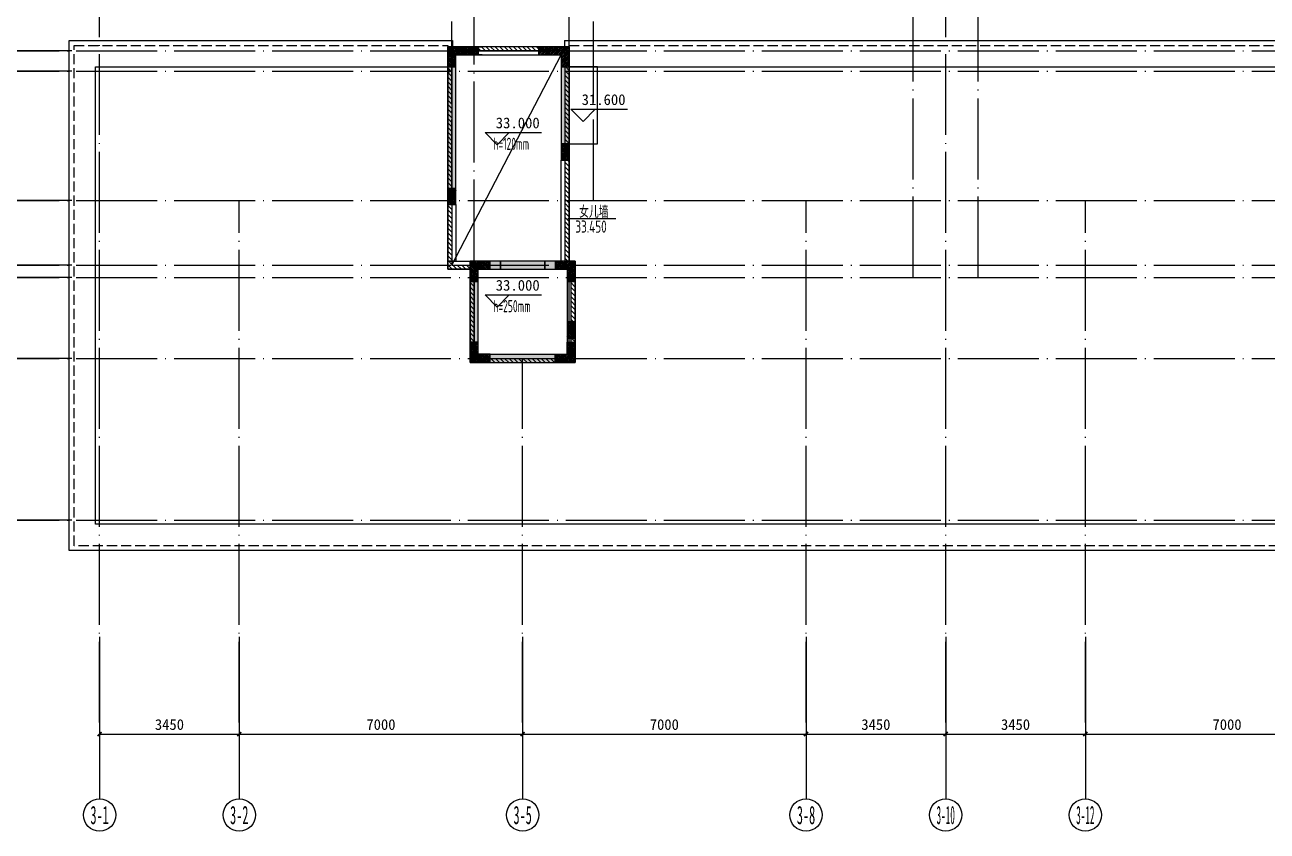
# Model space of a CAD drawing. Extents: x -3200779283 to -8106663, y 659664 to 1123462.
# Drawn here: x -8172547 to -8141859, y 1079820 to 1099742 of the extents above; entities that cross this region are included whole.
import ezdxf
from ezdxf.enums import TextEntityAlignment as Align

# ---------------------------------------------------------------- set-up
doc = ezdxf.new("R2010")
doc.units = 0
doc.header["$LTSCALE"] = 1000
doc.header["$MEASUREMENT"] = 0
for name, pattern in [('125-核心筒-出屋面$0$CONTINOUS', [0]), ('3#-轴线$0$DOTE', [2.42, 2, -0.2, 0.02, -0.2]), ('3#4#5#模板$0$DASH', [0.35, 0.25, -0.1]), ('DASH', [0.35, 0.25, -0.1])]:
    doc.linetypes.add(name, pattern=pattern)
doc.layers.get('Defpoints').update_dxf_attribs({"color": 30, "linetype": 'DASH'})
for name, color, linetype in [('125-核心筒-出屋面$0$S-SLAB', 6, 'Continuous'), ('125-核心筒-出屋面$0$S-WALL', 40, 'Continuous'), ('125-核心筒-出屋面$0$S-WALL-BEAM', 120, 'Continuous'), ('125-核心筒-出屋面$0$S-WALL-COLU', 252, '125-核心筒-出屋面$0$CONTINOUS'), ('125-核心筒-出屋面$0$S-WALL-COLU-HATC', 16, 'Continuous'), ('125-核心筒-出屋面$0$S-WALL-HATC', 253, 'Continuous'), ('3#-轴线$0$3#-轴号$0$A-ANNO-AXIS-CIRC', 3, 'Continuous'), ('3#-轴线$0$3#-轴号$0$A-ANNO-AXIS-TEXT', 7, 'Continuous'), ('3#-轴线$0$3#-轴号$0$A-ANNO-DIMS', 3, 'Continuous'), ('3#-轴线$0$A-ANNO-DOTE', 10, '3#-轴线$0$DOTE'), ('3#-轴线$0$AXIS_TEXT', 7, 'Continuous'), ('3#4#5#模板$0$HATCH', 254, 'Continuous'), ('3#4#5#模板$0$S-ANNO-TEXT', 7, 'Continuous'), ('3#4#5#模板$0$S-SLAB-TEXT', 120, 'Continuous'), ('3#4#5#模板$0$S-WALL-BEAM', 120, 'Continuous')]:
    doc.layers.add(name, color=color, linetype=linetype)
doc.styles.add('3#-轴线$0$3#-轴号$0$_TCH_AXIS', font='')
doc.styles.add('3#-轴线$0$3#-轴号$0$_TCH_DIM_T3', font='')
doc.styles.add('3#-轴线$0$COMPLEX', font='COMPLEX')
doc.styles.add('3#4#5#模板$0$_TCH_DIM', font='')
doc.styles.add('3#4#5#模板$0$TSSD_Rein', font='tssdeng.shx', dxfattribs={"width": 0.7, "bigfont": 'hztxt.shx'})
doc.styles.get('3#-轴线$0$3#-轴号$0$_TCH_AXIS').set_extended_font_data('SimSun')
doc.styles.get('3#-轴线$0$3#-轴号$0$_TCH_DIM_T3').set_extended_font_data('SimSun')
doc.styles.get('3#4#5#模板$0$_TCH_DIM').set_extended_font_data('SimSun')
doc.dimstyles.new('3#-轴线$0$3#-轴号$0$_TCH_ARCH&&100', dxfattribs={"dimtxt": 264.345992, "dimasz": 100, "dimexe": 250, "dimexo": 300, "dimgap": 100, "dimtad": 1, "dimdec": 0, "dimzin": 0, "dimdsep": 46, "dimtxsty": '3#-轴线$0$3#-轴号$0$_TCH_DIM_T3', "dimblk": '3#-轴线$0$3#-轴号$0$_ArchTick', "dimcen": 0.09, "dimclrt": 7, "dimazin": 2, "dimtfac": 1, "dimtdec": 0, "dimtix": 1, "dimtmove": 2, "dimatfit": 3, "dimfxl": 100, "dimtolj": 1, "dimtzin": 0, "dimarcsym": 0})

# ---------------------------------------------------------------- blocks, each defined once
blk = doc.blocks.new('3#-轴线$0$_AXISO')
blk.add_circle((0, 0), 0.5)
at = {"layer": '3#-轴线$0$AXIS_TEXT', "style": '3#-轴线$0$COMPLEX', "width": 1.041667}
blk.add_attdef('A', text='', height=0.56, dxfattribs=at).set_placement((-0.25, -0.28), (0.25, -0.28), align=Align.FIT)
blk = doc.blocks.new('3#-轴线$0$3#-轴号$0$_ArchTick')
at = {"color": 0, "linetype": 'ByBlock', "const_width": 0.4}
blk.add_lwpolyline([(-0.5, -0.5), (0.5, 0.5)], dxfattribs=at)
blk = doc.blocks.new('*D375')
at = {"layer": '3#-轴线$0$3#-轴号$0$A-ANNO-DIMS', "color": 0, "lineweight": -2, "transparency": 16777216}
for p, q in [((0, -15882), (0, -16632)), ((3450, -15882), (3450, -16632)), ((0, -16382), (3450, -16382))]:
    blk.add_line(p, q, dxfattribs=at)
at = {"layer": 'Defpoints', "color": 0, "transparency": 16777216}
for p in [(0, -15582), (3450, -15582), (3450, -16382)]:
    blk.add_point(p, dxfattribs=at)
at = {"layer": '3#-轴线$0$3#-轴号$0$A-ANNO-DIMS', "color": 0, "lineweight": -2, "transparency": 16777216, "xscale": 100, "yscale": 100, "zscale": 100, "rotation": 180}
blk.add_blockref('3#-轴线$0$3#-轴号$0$_ArchTick', (0, -16382), dxfattribs=at)
at = {"layer": '3#-轴线$0$3#-轴号$0$A-ANNO-DIMS', "color": 0, "lineweight": -2, "transparency": 16777216, "xscale": 100, "yscale": 100, "zscale": 100}
blk.add_blockref('3#-轴线$0$3#-轴号$0$_ArchTick', (3450, -16382), dxfattribs=at)
at = {"layer": '3#-轴线$0$3#-轴号$0$A-ANNO-DIMS', "color": 7, "transparency": 16777216, "insert": (1725, -16149), "char_height": 264.3, "attachment_point": 5, "style": '3#-轴线$0$3#-轴号$0$_TCH_DIM_T3'}
blk.add_mtext('\\A1;3450', dxfattribs=at)
blk = doc.blocks.new('*D376')
at = {"layer": '3#-轴线$0$3#-轴号$0$A-ANNO-DIMS', "color": 0, "lineweight": -2, "transparency": 16777216}
for p, q in [((3450, -15882), (3450, -16632)), ((10450, -15882), (10450, -16632)), ((3450, -16382), (10450, -16382))]:
    blk.add_line(p, q, dxfattribs=at)
at = {"layer": 'Defpoints', "color": 0, "transparency": 16777216}
for p in [(3450, -15582), (10450, -15582), (10450, -16382)]:
    blk.add_point(p, dxfattribs=at)
at = {"layer": '3#-轴线$0$3#-轴号$0$A-ANNO-DIMS', "color": 0, "lineweight": -2, "transparency": 16777216, "xscale": 100, "yscale": 100, "zscale": 100, "rotation": 180}
blk.add_blockref('3#-轴线$0$3#-轴号$0$_ArchTick', (3450, -16382), dxfattribs=at)
at = {"layer": '3#-轴线$0$3#-轴号$0$A-ANNO-DIMS', "color": 0, "lineweight": -2, "transparency": 16777216, "xscale": 100, "yscale": 100, "zscale": 100}
blk.add_blockref('3#-轴线$0$3#-轴号$0$_ArchTick', (10450, -16382), dxfattribs=at)
at = {"layer": '3#-轴线$0$3#-轴号$0$A-ANNO-DIMS', "color": 7, "transparency": 16777216, "insert": (6950, -16149), "char_height": 264.3, "attachment_point": 5, "style": '3#-轴线$0$3#-轴号$0$_TCH_DIM_T3'}
blk.add_mtext('\\A1;7000', dxfattribs=at)
blk = doc.blocks.new('*D377')
at = {"layer": '3#-轴线$0$3#-轴号$0$A-ANNO-DIMS', "color": 0, "lineweight": -2, "transparency": 16777216}
for p, q in [((10450, -15882), (10450, -16632)), ((17450, -15882), (17450, -16632)), ((10450, -16382), (17450, -16382))]:
    blk.add_line(p, q, dxfattribs=at)
at = {"layer": 'Defpoints', "color": 0, "transparency": 16777216}
for p in [(10450, -15582), (17450, -15582), (17450, -16382)]:
    blk.add_point(p, dxfattribs=at)
at = {"layer": '3#-轴线$0$3#-轴号$0$A-ANNO-DIMS', "color": 0, "lineweight": -2, "transparency": 16777216, "xscale": 100, "yscale": 100, "zscale": 100, "rotation": 180}
blk.add_blockref('3#-轴线$0$3#-轴号$0$_ArchTick', (10450, -16382), dxfattribs=at)
at = {"layer": '3#-轴线$0$3#-轴号$0$A-ANNO-DIMS', "color": 0, "lineweight": -2, "transparency": 16777216, "xscale": 100, "yscale": 100, "zscale": 100}
blk.add_blockref('3#-轴线$0$3#-轴号$0$_ArchTick', (17450, -16382), dxfattribs=at)
at = {"layer": '3#-轴线$0$3#-轴号$0$A-ANNO-DIMS', "color": 7, "transparency": 16777216, "insert": (13950, -16149), "char_height": 264.3, "attachment_point": 5, "style": '3#-轴线$0$3#-轴号$0$_TCH_DIM_T3'}
blk.add_mtext('\\A1;7000', dxfattribs=at)
blk = doc.blocks.new('*D378')
at = {"layer": '3#-轴线$0$3#-轴号$0$A-ANNO-DIMS', "color": 0, "lineweight": -2, "transparency": 16777216}
for p, q in [((17450, -15882), (17450, -16632)), ((20900, -15882), (20900, -16632)), ((17450, -16382), (20900, -16382))]:
    blk.add_line(p, q, dxfattribs=at)
at = {"layer": 'Defpoints', "color": 0, "transparency": 16777216}
for p in [(17450, -15582), (20900, -15582), (20900, -16382)]:
    blk.add_point(p, dxfattribs=at)
at = {"layer": '3#-轴线$0$3#-轴号$0$A-ANNO-DIMS', "color": 0, "lineweight": -2, "transparency": 16777216, "xscale": 100, "yscale": 100, "zscale": 100, "rotation": 180}
blk.add_blockref('3#-轴线$0$3#-轴号$0$_ArchTick', (17450, -16382), dxfattribs=at)
at = {"layer": '3#-轴线$0$3#-轴号$0$A-ANNO-DIMS', "color": 0, "lineweight": -2, "transparency": 16777216, "xscale": 100, "yscale": 100, "zscale": 100}
blk.add_blockref('3#-轴线$0$3#-轴号$0$_ArchTick', (20900, -16382), dxfattribs=at)
at = {"layer": '3#-轴线$0$3#-轴号$0$A-ANNO-DIMS', "color": 7, "transparency": 16777216, "insert": (19175, -16149), "char_height": 264.3, "attachment_point": 5, "style": '3#-轴线$0$3#-轴号$0$_TCH_DIM_T3'}
blk.add_mtext('\\A1;3450', dxfattribs=at)
blk = doc.blocks.new('*D379')
at = {"layer": '3#-轴线$0$3#-轴号$0$A-ANNO-DIMS', "color": 0, "lineweight": -2, "transparency": 16777216}
for p, q in [((20900, -15882), (20900, -16632)), ((24350, -15882), (24350, -16632)), ((20900, -16382), (24350, -16382))]:
    blk.add_line(p, q, dxfattribs=at)
at = {"layer": 'Defpoints', "color": 0, "transparency": 16777216}
for p in [(20900, -15582), (24350, -15582), (24350, -16382)]:
    blk.add_point(p, dxfattribs=at)
at = {"layer": '3#-轴线$0$3#-轴号$0$A-ANNO-DIMS', "color": 0, "lineweight": -2, "transparency": 16777216, "xscale": 100, "yscale": 100, "zscale": 100, "rotation": 180}
blk.add_blockref('3#-轴线$0$3#-轴号$0$_ArchTick', (20900, -16382), dxfattribs=at)
at = {"layer": '3#-轴线$0$3#-轴号$0$A-ANNO-DIMS', "color": 0, "lineweight": -2, "transparency": 16777216, "xscale": 100, "yscale": 100, "zscale": 100}
blk.add_blockref('3#-轴线$0$3#-轴号$0$_ArchTick', (24350, -16382), dxfattribs=at)
at = {"layer": '3#-轴线$0$3#-轴号$0$A-ANNO-DIMS', "color": 7, "transparency": 16777216, "insert": (22625, -16149), "char_height": 264.3, "attachment_point": 5, "style": '3#-轴线$0$3#-轴号$0$_TCH_DIM_T3'}
blk.add_mtext('\\A1;3450', dxfattribs=at)
blk = doc.blocks.new('*D380')
at = {"layer": '3#-轴线$0$3#-轴号$0$A-ANNO-DIMS', "color": 0, "lineweight": -2, "transparency": 16777216}
for p, q in [((24350, -15882), (24350, -16632)), ((31350, -15882), (31350, -16632)), ((24350, -16382), (31350, -16382))]:
    blk.add_line(p, q, dxfattribs=at)
at = {"layer": 'Defpoints', "color": 0, "transparency": 16777216}
for p in [(24350, -15582), (31350, -15582), (31350, -16382)]:
    blk.add_point(p, dxfattribs=at)
at = {"layer": '3#-轴线$0$3#-轴号$0$A-ANNO-DIMS', "color": 0, "lineweight": -2, "transparency": 16777216, "xscale": 100, "yscale": 100, "zscale": 100, "rotation": 180}
blk.add_blockref('3#-轴线$0$3#-轴号$0$_ArchTick', (24350, -16382), dxfattribs=at)
at = {"layer": '3#-轴线$0$3#-轴号$0$A-ANNO-DIMS', "color": 0, "lineweight": -2, "transparency": 16777216, "xscale": 100, "yscale": 100, "zscale": 100}
blk.add_blockref('3#-轴线$0$3#-轴号$0$_ArchTick', (31350, -16382), dxfattribs=at)
at = {"layer": '3#-轴线$0$3#-轴号$0$A-ANNO-DIMS', "color": 7, "transparency": 16777216, "insert": (27850, -16149), "char_height": 264.3, "attachment_point": 5, "style": '3#-轴线$0$3#-轴号$0$_TCH_DIM_T3'}
blk.add_mtext('\\A1;7000', dxfattribs=at)
blk = doc.blocks.new('125-核心筒-出屋面')
at = {"layer": '125-核心筒-出屋面$0$S-WALL-COLU-HATC'}
h = blk.add_hatch(dxfattribs=at)
h.set_pattern_fill('AR-CONC', color=256, scale=10, angle=-90)
h.set_pattern_definition([(320, (-243412.724, -10632.51), (-6.275213, -71.726018), [7.5, -82.5]), (265, (-243412.72, -10632.51), (75.219213, 13.875133), [6, -66]), (10.4514, (-243413.246, -10638.486), (68.943954, -57.850938), [6.37402, -70.114211]), (316.1842, (-243392.72, -10632.51), (-16.5519, -106.724105), [11.25, -123.75]), (6.6356, (-243394.1, -10641.4), (97.411787, -93.46627), [9.56103, -105.1713]), (261.1842, (-243392.72, -10632.51), (97.41186, -93.466195), [9, -99]), (291, (-243397.724, -10642.51), (-40.261889, -59.690705), [7.5, -82.5]), (236, (-243397.72, -10642.51), (72.515005, -24.331533), [6, -66]), (341.4514, (-243401.08, -10647.48), (32.25305, -84.022263), [6.37402, -70.114211]), (307.5, (-243412.724, -10632.509), (33.2893854, -1.2159855), [0, -65.2, 0, -67, 0, -66.25]), (277.5, (-243412.724, -10632.51), (39.441171, -26.306954), [0, -38.2, 0, -63.7, 0, -25.25]), (237.5, (-243412.724, -10610.209), (-2.2554872, -53.3822436), [0, -25, 0, -78, 0, -103.5]), (227.5, (-243412.724, -10600.21), (10.010498, -58.318617), [0, -32.5, 0, -51.8, 0, -73.5])])
h.paths.add_polyline_path([(-1650, 7500), (-1100, 7500), (-1100, 7700), (-1850, 7700), (-1850, 7200), (-1650, 7200)])
h = blk.add_hatch(dxfattribs=at)
h.set_pattern_fill('ANSI31', color=256, scale=250, angle=-90, style=0)
h.set_pattern_definition([(315, (-243412.724, -10632.51), (22.097087, 22.097087), [])])
h.paths.add_polyline_path([(-1650, 7500), (-1100, 7500), (-1100, 7700), (-1850, 7700), (-1850, 7200), (-1650, 7200)])
h = blk.add_hatch(dxfattribs=at)
h.set_pattern_fill('AR-CONC', color=256, scale=10, angle=-180)
h.set_pattern_definition([(230, (-17182.51, 249262.724), (-71.726018, 6.275213), [7.5, -82.5]), (175, (-17182.51, 249262.72), (13.875133, -75.219213), [6, -66]), (280.4514, (-17188.486, 249263.246), (-57.850938, -68.943954), [6.37402, -70.114211]), (226.1842, (-17182.51, 249242.72), (-106.724105, 16.5519), [11.25, -123.75]), (276.6356, (-17191.4, 249244.1), (-93.46627, -97.411787), [9.56103, -105.1713]), (171.1842, (-17182.51, 249242.72), (-93.466195, -97.41186), [9, -99]), (201, (-17192.51, 249247.724), (-59.690705, 40.261889), [7.5, -82.5]), (146, (-17192.51, 249247.72), (-24.331533, -72.515005), [6, -66]), (251.4514, (-17197.48, 249251.08), (-84.022263, -32.25305), [6.37402, -70.114211]), (217.5, (-17182.509, 249262.724), (-1.2159855, -33.2893854), [0, -65.2, 0, -67, 0, -66.25]), (187.5, (-17182.51, 249262.724), (-26.306954, -39.441171), [0, -38.2, 0, -63.7, 0, -25.25]), (147.5, (-17160.209, 249262.724), (-53.3822436, 2.2554872), [0, -25, 0, -78, 0, -103.5]), (137.5, (-17150.21, 249262.724), (-58.318617, -10.010498), [0, -32.5, 0, -51.8, 0, -73.5])])
h.paths.add_polyline_path([(950, 7500), (950, 7200), (1150, 7200), (1150, 7700), (400, 7700), (400, 7500)])
h = blk.add_hatch(dxfattribs=at)
h.set_pattern_fill('ANSI31', color=256, scale=250, angle=-180, style=0)
h.set_pattern_definition([(225, (-17182.51, 249262.724), (22.097087, -22.097087), [])])
h.paths.add_polyline_path([(950, 7500), (950, 7200), (1150, 7200), (1150, 7700), (400, 7700), (400, 7500)])
h = blk.add_hatch(dxfattribs=at)
h.set_pattern_fill('AR-CONC', color=256, scale=10, angle=-90)
h.set_pattern_definition([(320, (-240612.724, -13032.51), (-6.275213, -71.726018), [7.5, -82.5]), (265, (-240612.72, -13032.51), (75.219213, 13.875133), [6, -66]), (10.4514, (-240613.246, -13038.486), (68.943954, -57.850938), [6.37402, -70.114211]), (316.1842, (-240592.72, -13032.51), (-16.5519, -106.724105), [11.25, -123.75]), (6.6356, (-240594.1, -13041.4), (97.411787, -93.46627), [9.56103, -105.1713]), (261.1842, (-240592.72, -13032.51), (97.41186, -93.466195), [9, -99]), (291, (-240597.724, -13042.51), (-40.261889, -59.690705), [7.5, -82.5]), (236, (-240597.72, -13042.51), (72.515005, -24.331533), [6, -66]), (341.4514, (-240601.08, -13047.48), (32.25305, -84.022263), [6.37402, -70.114211]), (307.5, (-240612.724, -13032.51), (33.2893854, -1.2159855), [0, -65.2, 0, -67, 0, -66.25]), (277.5, (-240612.724, -13032.51), (39.441171, -26.306954), [0, -38.2, 0, -63.7, 0, -25.25]), (237.5, (-240612.724, -13010.21), (-2.2554872, -53.3822436), [0, -25, 0, -78, 0, -103.5]), (227.5, (-240612.724, -13000.21), (10.010498, -58.318617), [0, -32.5, 0, -51.8, 0, -73.5])])
h.paths.add_polyline_path([(1150, 5100), (1150, 5100), (1150, 5300), (950, 5300), (950, 4900), (1150, 4900)])
h = blk.add_hatch(dxfattribs=at)
h.set_pattern_fill('ANSI31', color=256, scale=250, angle=-90, style=0)
h.set_pattern_definition([(315, (-240612.724, -13032.51), (22.097087, 22.097087), [])])
h.paths.add_polyline_path([(1150, 5100), (1150, 5100), (1150, 5300), (950, 5300), (950, 4900), (1150, 4900)])
h = blk.add_hatch(dxfattribs=at)
h.set_pattern_fill('AR-CONC', color=256, scale=10, angle=-90)
h.set_pattern_definition([(320, (-243412.724, -14132.51), (-6.275213, -71.726018), [7.5, -82.5]), (265, (-243412.72, -14132.51), (75.219213, 13.875133), [6, -66]), (10.4514, (-243413.246, -14138.486), (68.943954, -57.850938), [6.37402, -70.114211]), (316.1842, (-243392.72, -14132.51), (-16.5519, -106.724105), [11.25, -123.75]), (6.6356, (-243394.1, -14141.4), (97.411787, -93.46627), [9.56103, -105.1713]), (261.1842, (-243392.72, -14132.51), (97.41186, -93.466195), [9, -99]), (291, (-243397.724, -14142.51), (-40.261889, -59.690705), [7.5, -82.5]), (236, (-243397.72, -14142.51), (72.515005, -24.331533), [6, -66]), (341.4514, (-243401.08, -14147.48), (32.25305, -84.022263), [6.37402, -70.114211]), (307.5, (-243412.724, -14132.51), (33.2893854, -1.2159855), [0, -65.2, 0, -67, 0, -66.25]), (277.5, (-243412.724, -14132.51), (39.441171, -26.306954), [0, -38.2, 0, -63.7, 0, -25.25]), (237.5, (-243412.724, -14110.21), (-2.2554872, -53.3822436), [0, -25, 0, -78, 0, -103.5]), (227.5, (-243412.724, -14100.21), (10.010498, -58.318617), [0, -32.5, 0, -51.8, 0, -73.5])])
h.paths.add_polyline_path([(-1650, 4000), (-1650, 4000), (-1650, 4200), (-1850, 4200), (-1850, 3800), (-1650, 3800)])
h = blk.add_hatch(dxfattribs=at)
h.set_pattern_fill('ANSI31', color=256, scale=250, angle=-90, style=0)
h.set_pattern_definition([(315, (-243412.724, -14132.51), (22.097087, 22.097087), [])])
h.paths.add_polyline_path([(-1650, 4000), (-1650, 4000), (-1650, 4200), (-1850, 4200), (-1850, 3800), (-1650, 3800)])
h = blk.add_hatch(dxfattribs=at)
h.set_pattern_fill('AR-CONC', color=256, scale=10, angle=-90)
h.set_pattern_definition([(320, (-242862.724, -15932.51), (-6.275213, -71.726018), [7.5, -82.5]), (265, (-242862.72, -15932.51), (75.219213, 13.875133), [6, -66]), (10.4514, (-242863.246, -15938.486), (68.943954, -57.850938), [6.37402, -70.114211]), (316.1842, (-242842.72, -15932.51), (-16.5519, -106.724105), [11.25, -123.75]), (6.6356, (-242844.1, -15941.4), (97.411787, -93.46627), [9.56103, -105.1713]), (261.1842, (-242842.72, -15932.51), (97.41186, -93.466195), [9, -99]), (291, (-242847.724, -15942.51), (-40.261889, -59.690705), [7.5, -82.5]), (236, (-242847.72, -15942.51), (72.515005, -24.331533), [6, -66]), (341.4514, (-242851.08, -15947.48), (32.25305, -84.022263), [6.37402, -70.114211]), (307.5, (-242862.724, -15932.509), (33.2893854, -1.2159855), [0, -65.2, 0, -67, 0, -66.25]), (277.5, (-242862.724, -15932.51), (39.441171, -26.306954), [0, -38.2, 0, -63.7, 0, -25.25]), (237.5, (-242862.724, -15910.209), (-2.2554872, -53.3822436), [0, -25, 0, -78, 0, -103.5]), (227.5, (-242862.724, -15900.21), (10.010498, -58.318617), [0, -32.5, 0, -51.8, 0, -73.5])])
h.paths.add_polyline_path([(-1100, 2200), (-800, 2200), (-800, 2400), (-1300, 2400), (-1300, 1900), (-1100, 1900)])
h = blk.add_hatch(dxfattribs=at)
h.set_pattern_fill('ANSI31', color=256, scale=250, angle=-90, style=0)
h.set_pattern_definition([(315, (-242862.724, -15932.51), (22.097087, 22.097087), [])])
h.paths.add_polyline_path([(-1100, 2200), (-800, 2200), (-800, 2400), (-1300, 2400), (-1300, 1900), (-1100, 1900)])
h = blk.add_hatch(dxfattribs=at)
h.set_pattern_fill('AR-CONC', color=256, scale=10, angle=-180)
h.set_pattern_definition([(230, (-17032.51, 243962.724), (-71.726018, 6.275213), [7.5, -82.5]), (175, (-17032.51, 243962.72), (13.875133, -75.219213), [6, -66]), (280.4514, (-17038.486, 243963.246), (-57.850938, -68.943954), [6.37402, -70.114211]), (226.1842, (-17032.51, 243942.72), (-106.724105, 16.5519), [11.25, -123.75]), (276.6356, (-17041.4, 243944.1), (-93.46627, -97.411787), [9.56103, -105.1713]), (171.1842, (-17032.51, 243942.72), (-93.466195, -97.41186), [9, -99]), (201, (-17042.51, 243947.724), (-59.690705, 40.261889), [7.5, -82.5]), (146, (-17042.51, 243947.72), (-24.331533, -72.515005), [6, -66]), (251.4514, (-17047.48, 243951.08), (-84.022263, -32.25305), [6.37402, -70.114211]), (217.5, (-17032.509, 243962.724), (-1.2159855, -33.2893854), [0, -65.2, 0, -67, 0, -66.25]), (187.5, (-17032.51, 243962.724), (-26.306954, -39.441171), [0, -38.2, 0, -63.7, 0, -25.25]), (147.5, (-17010.209, 243962.724), (-53.3822436, 2.2554872), [0, -25, 0, -78, 0, -103.5]), (137.5, (-17000.21, 243962.724), (-58.318617, -10.010498), [0, -32.5, 0, -51.8, 0, -73.5])])
h.paths.add_polyline_path([(1100, 2200), (1100, 1900), (1300, 1900), (1300, 2400), (800, 2400), (800, 2200)])
h = blk.add_hatch(dxfattribs=at)
h.set_pattern_fill('ANSI31', color=256, scale=250, angle=-180, style=0)
h.set_pattern_definition([(225, (-17032.51, 243962.724), (22.097087, -22.097087), [])])
h.paths.add_polyline_path([(1100, 2200), (1100, 1900), (1300, 1900), (1300, 2400), (800, 2400), (800, 2200)])
h = blk.add_hatch(dxfattribs=at)
h.set_pattern_fill('AR-CONC', color=256, scale=10, angle=-90)
h.set_pattern_definition([(320, (-240462.723, -17432.525), (-6.275213, -71.726018), [7.5, -82.5]), (265, (-240462.72, -17432.525), (75.219213, 13.875133), [6, -66]), (10.4514, (-240463.246, -17438.5), (68.943954, -57.850938), [6.37402, -70.114211]), (316.1842, (-240442.72, -17432.525), (-16.5519, -106.724105), [11.25, -123.75]), (6.6356, (-240444.1, -17441.42), (97.411787, -93.46627), [9.56103, -105.1713]), (261.1842, (-240442.72, -17432.52), (97.41186, -93.466195), [9, -99]), (291, (-240447.723, -17442.525), (-40.261889, -59.690705), [7.5, -82.5]), (236, (-240447.72, -17442.525), (72.515005, -24.331533), [6, -66]), (341.4514, (-240451.08, -17447.5), (32.25305, -84.022263), [6.37402, -70.114211]), (307.5, (-240462.723, -17432.525), (33.2893854, -1.2159855), [0, -65.2, 0, -67, 0, -66.25]), (277.5, (-240462.723, -17432.525), (39.441171, -26.306954), [0, -38.2, 0, -63.7, 0, -25.25]), (237.5, (-240462.723, -17410.225), (-2.2554872, -53.3822436), [0, -25, 0, -78, 0, -103.5]), (227.5, (-240462.723, -17400.225), (10.010498, -58.318617), [0, -32.5, 0, -51.8, 0, -73.5])])
h.paths.add_polyline_path([(1300, 700), (1300, 700), (1300, 900), (1100, 900), (1100, 500), (1300, 500)])
h = blk.add_hatch(dxfattribs=at)
h.set_pattern_fill('ANSI31', color=256, scale=250, angle=-90, style=0)
h.set_pattern_definition([(315, (-240462.723, -17432.525), (22.097087, 22.097087), [])])
h.paths.add_polyline_path([(1300, 700), (1300, 700), (1300, 900), (1100, 900), (1100, 500), (1300, 500)])
h = blk.add_hatch(dxfattribs=at)
h.set_pattern_fill('AR-CONC', color=256, scale=10)
h.set_pattern_definition([(50, (17032.51, -241662.724), (71.726018, -6.275213), [7.5, -82.5]), (355, (17032.51, -241662.72), (-13.875133, 75.219213), [6, -66]), (100.4514, (17038.486, -241663.246), (57.850938, 68.943954), [6.37402, -70.114211]), (46.1842, (17032.51, -241642.72), (106.724105, -16.5519), [11.25, -123.75]), (96.6356, (17041.4, -241644.1), (93.46627, 97.411787), [9.56103, -105.1713]), (351.1842, (17032.51, -241642.72), (93.466195, 97.41186), [9, -99]), (21, (17042.51, -241647.724), (59.690705, -40.261889), [7.5, -82.5]), (326, (17042.51, -241647.72), (24.331533, 72.515005), [6, -66]), (71.4514, (17047.48, -241651.08), (84.022263, 32.25305), [6.37402, -70.114211]), (37.5, (17032.509, -241662.724), (1.2159855, 33.2893854), [0, -65.2, 0, -67, 0, -66.25]), (7.5, (17032.51, -241662.724), (26.306954, 39.441171), [0, -38.2, 0, -63.7, 0, -25.25]), (327.5, (17010.209, -241662.724), (53.3822436, -2.2554872), [0, -25, 0, -78, 0, -103.5]), (317.5, (17000.21, -241662.724), (58.318617, 10.010498), [0, -32.5, 0, -51.8, 0, -73.5])])
h.paths.add_polyline_path([(-1100, 100), (-1100, 400), (-1300, 400), (-1300, -100), (-800, -100), (-800, 100)])
h = blk.add_hatch(dxfattribs=at)
h.set_pattern_fill('ANSI31', color=256, scale=250, style=0)
h.set_pattern_definition([(45, (17032.51, -241662.724), (-22.097087, 22.097087), [])])
h.paths.add_polyline_path([(-1100, 100), (-1100, 400), (-1300, 400), (-1300, -100), (-800, -100), (-800, 100)])
h = blk.add_hatch(dxfattribs=at)
h.set_pattern_fill('AR-CONC', color=256, scale=10)
h.set_pattern_definition([(50, (16956.535, -241662.724), (71.726018, -6.275213), [7.5, -82.5]), (355, (16956.535, -241662.72), (-13.875133, 75.219213), [6, -66]), (100.4514, (16962.51, -241663.246), (57.850938, 68.943954), [6.37402, -70.114211]), (46.1842, (16956.535, -241642.72), (106.724105, -16.5519), [11.25, -123.75]), (96.6356, (16965.43, -241644.1), (93.46627, 97.411787), [9.56103, -105.1713]), (351.1842, (16956.53, -241642.72), (93.466195, 97.41186), [9, -99]), (21, (16966.535, -241647.724), (59.690705, -40.261889), [7.5, -82.5]), (326, (16966.535, -241647.72), (24.331533, 72.515005), [6, -66]), (71.4514, (16971.51, -241651.08), (84.022263, 32.25305), [6.37402, -70.114211]), (37.5, (16956.535, -241662.724), (1.2159855, 33.2893854), [0, -65.2, 0, -67, 0, -66.25]), (7.5, (16956.535, -241662.724), (26.306954, 39.441171), [0, -38.2, 0, -63.7, 0, -25.25]), (327.5, (16934.235, -241662.724), (53.3822436, -2.2554872), [0, -25, 0, -78, 0, -103.5]), (317.5, (16924.235, -241662.724), (58.318617, 10.010498), [0, -32.5, 0, -51.8, 0, -73.5])])
h.paths.add_polyline_path([(1100, 100), (1100, 400), (1300, 400), (1300, -100), (800, -100), (800, 100)])
h = blk.add_hatch(dxfattribs=at)
h.set_pattern_fill('ANSI31', color=256, scale=250, style=0)
h.set_pattern_definition([(45, (16956.535, -241662.724), (-22.097087, 22.097087), [])])
h.paths.add_polyline_path([(1100, 100), (1100, 400), (1300, 400), (1300, -100), (800, -100), (800, 100)])
at = {"layer": '125-核心筒-出屋面$0$S-WALL-HATC'}
for points in [[(-1850, 7700), (-1650, 7500), (-1100, 7500), (-1100, 7700)], [(-1783, 7100), (-1650, 7100), (-1650, 7500), (-1850, 7700), (-1850, 7200)], [(400, 7700), (400, 7500), (950, 7500), (1150, 7700)], [(950, 7512), (950, 4900), (1150, 4900), (1150, 7000), (1150, 7700)], [(-1850, 7200), (-1850, 7000), (-1783, 7100)], [(-1850, 6634), (-1650, 6634), (-1650, 7100), (-1783, 7100), (-1850, 7000)], [(-1850, 3800), (-1650, 3800), (-1650, 6634), (-1850, 6634)], [(-1300, -100), (-1100, 100), (-1100, 2200), (-1300, 2400)], [(1300, 900), (1100, 900), (1100, 100), (0, 100), (-1100, 100), (-1100, 2200), (-550, 2200), (-550, 2400), (-1300, 2400), (-1300, -100), (-100, -100), (1300, -100)], [(550, 2400), (-550, 2400), (-550, 2200), (550, 2200)], [(1100, 2200), (1100, 1900), (1300, 1900), (1300, 2400), (550, 2400), (550, 2200)]]:
    blk.add_hatch(color=256, dxfattribs=at).paths.add_polyline_path(points)
at = {"layer": '125-核心筒-出屋面$0$S-SLAB'}
blk.add_lwpolyline([(1850, 7200), (1150, 7200), (1150, 5300), (1850, 5300)], close=True, dxfattribs=at)
at = {"layer": '125-核心筒-出屋面$0$S-WALL'}
for p, q in [((-1850, 7700), (-999, 7700)), ((-1850, 6634), (-1850, 7700)), ((-1100, 7500), (-1100, 7700)), ((-999, 7700), (-1100, 7700)), ((400, 7700), (1150, 7700)), ((400, 7500), (400, 7700)), ((1150, 7700), (1150, 4900)), ((-1650, 7500), (-999, 7500)), ((-1650, 7100), (-1650, 7500)), ((-999, 7500), (-1100, 7500)), ((400, 7500), (950, 7500)), ((950, 7500), (950, 7100)), ((-1650, 6634), (-1650, 7100)), ((950, 7100), (950, 4900)), ((-1850, 3800), (-1850, 6634)), ((-1650, 3800), (-1650, 6634)), ((1150, 5500), (1150, 5600)), ((1150, 5350), (1150, 5500)), ((950, 4900), (1150, 4900)), ((-1850, 3800), (-1650, 3800)), ((-1300, -100), (-1300, 2400)), ((-550, 2400), (-1300, 2400)), ((-1100, 100), (-1100, 2200)), ((-1100, 2200), (-550, 2200)), ((-550, 2200), (-550, 2400)), ((1300, 2400), (550, 2400)), ((550, 2400), (550, 2200)), ((550, 2200), (1100, 2200)), ((1100, 2200), (1100, 100)), ((1300, 2400), (1300, -100)), ((-1100, 100), (0, 100)), ((0, 100), (1100, 100)), ((-1300, -100), (-100, -100)), ((-100, -100), (1300, -100))]:
    blk.add_line(p, q, dxfattribs=at)
blk.add_lwpolyline([(-550, 2200), (550, 2200), (550, 2400), (-550, 2400)], close=True, dxfattribs=at)
at = {"layer": '125-核心筒-出屋面$0$S-WALL-BEAM'}
for points in [[(400, 7500), (400, 7700), (-1100, 7700), (-1100, 7500)], [(950, 4900), (1150, 4900), (1150, 2400), (950, 2400)], [(-1850, 3800), (-1650, 3800), (-1650, 2400), (-1850, 2400)], [(-1850, 2200), (-1850, 2400), (-1300, 2400), (-1300, 2200)], [(1100, 1900), (1100, 900), (1300, 900), (1300, 1900)]]:
    blk.add_lwpolyline(points, close=True, dxfattribs=at)
at = {"layer": '125-核心筒-出屋面$0$S-WALL-COLU', "linetype": 'ByBlock'}
for points in [[(-1650, 7500), (-1100, 7500), (-1100, 7700), (-1850, 7700), (-1850, 7200), (-1650, 7200), (-1650, 7500)], [(950, 7500), (950, 7200), (1150, 7200), (1150, 7700), (400, 7700), (400, 7500), (950, 7500)], [(1150, 5100), (1150, 5100), (1150, 5300), (950, 5300), (950, 4900), (1150, 4900), (1150, 5100)], [(-1650, 4000), (-1650, 4000), (-1650, 4200), (-1850, 4200), (-1850, 3800), (-1650, 3800), (-1650, 4000)], [(-1100, 2200), (-800, 2200), (-800, 2400), (-1300, 2400), (-1300, 1900), (-1100, 1900), (-1100, 2200)], [(1100, 2200), (1100, 1900), (1300, 1900), (1300, 2400), (800, 2400), (800, 2200), (1100, 2200)], [(1300, 700), (1300, 700), (1300, 900), (1100, 900), (1100, 500), (1300, 500), (1300, 700)], [(-1100, 100), (-1100, 400), (-1300, 400), (-1300, -100), (-800, -100), (-800, 100), (-1100, 100)], [(1100, 100), (1100, 400), (1300, 400), (1300, -100), (800, -100), (800, 100), (1100, 100)]]:
    blk.add_lwpolyline(points, dxfattribs=at)
blk = doc.blocks.new('3#4#5#模板$0$A$C5d782b61')
at = {"layer": '3#4#5#模板$0$HATCH'}
h = blk.add_hatch(dxfattribs=at)
h.set_pattern_fill('METAL', color=256, scale=20, style=0)
h.set_pattern_definition([(45, (-100911.57, -411975), (-56.568542, 56.568542), [])])
h.paths.add_polyline_path([(0, -5300), (-150, -5300), (-150, -7800), (2450, -7800), (2450, -5500), (3000, -5500), (3000, 0), (0, 0)])
h.paths.add_polyline_path([(100, -100), (2900, -100), (2900, -5400), (2350, -5400), (2350, -7700), (-50, -7700), (-50, -5400), (100, -5400)], flags=16)
at = {"layer": '3#4#5#模板$0$S-SLAB-TEXT'}
blk.add_lwpolyline([(-150, -7800), (-150, -5300), (0, -5300), (0, 0), (3000, 0), (3000, -5500), (2450, -5500), (2450, -7800)], close=True, dxfattribs=at)
blk.add_lwpolyline([(-50, -7700), (-50, -5400), (100, -5400), (100, -100), (2900, -100), (2900, -5400), (2350, -5400), (2350, -7700), (-50, -7700)], dxfattribs=at)
blk = doc.blocks.new('3#4#5#模板$0$A$Cd802f902')
for points in [[(21330, 7800), (21330, 7950), (30800, 7950), (30800, -4650), (-12500, -4650), (-12500, 7950), (-3030, 7950)], [(-3030, 7950), (-3030, 7800)], [(-270, 7950), (18570, 7950), (18570, 7800)], [(-270, 7950), (-270, 7800)], [(21450, 7300), (30150, 7300), (30150, -4000), (-11850, -4000), (-11850, 7300), (-3150, 7300)], [(-150, 7300), (18450, 7300)]]:
    blk.add_lwpolyline(points)
at = {"linetype": '3#4#5#模板$0$DASH'}
for points in [[(21450, 7800), (21450, 7830), (30680, 7830), (30680, -4530), (-12380, -4530), (-12380, 7830), (-3150, 7830), (-3150, 7800)], [(-150, 7800), (-150, 7830), (18450, 7830), (18450, 7800)]]:
    blk.add_lwpolyline(points, dxfattribs=at)
blk.add_lwpolyline([(-3150, 7800), (-3150, 2300), (-2600, 2300), (-2600, 0), (0, 0), (0, 2500), (-150, 2500), (-150, 7800)], close=True)
blk = doc.blocks.new('3#-轴线$0$3#-轴号')
at = {"layer": '3#-轴线$0$3#-轴号$0$A-ANNO-AXIS-CIRC'}
for p, q in [((-689.4, 500), (-4689.4, 500)), ((-689.4, 0), (-4689.4, 0)), ((-689.4, -3200), (-4689.4, -3200)), ((-689.4, -4800), (-4689.4, -4800)), ((-689.4, -5100), (-4689.4, -5100)), ((-689.4, -7100), (-4689.4, -7100)), ((-689.4, -11100), (-4689.4, -11100)), ((0, -13981.5), (0, -17981.5)), ((3450, -13981.5), (3450, -17981.5)), ((10450, -13981.5), (10450, -17981.5)), ((17450, -13981.5), (17450, -17981.5)), ((20900, -13981.5), (20900, -17981.5)), ((24350, -13981.5), (24350, -17981.5))]:
    blk.add_line(p, q, dxfattribs=at)
ref = blk.add_blockref('3#-轴线$0$_AXISO', (0, -18381.5), dxfattribs=dict(at, xscale=800, yscale=800, zscale=800))
ref.add_attrib('A', '3-1', dxfattribs={"layer": '3#-轴线$0$3#-轴号$0$A-ANNO-AXIS-TEXT', "height": 452.55, "style": '3#-轴线$0$3#-轴号$0$_TCH_AXIS', "width": 0.466146}).set_placement((-226.3, -18607.8), (226.3, -18607.8), align=Align.FIT)
ref = blk.add_blockref('3#-轴线$0$_AXISO', (3450, -18381.5), dxfattribs=dict(at, xscale=800, yscale=800, zscale=800))
ref.add_attrib('A', '3-2', dxfattribs={"layer": '3#-轴线$0$3#-轴号$0$A-ANNO-AXIS-TEXT', "height": 452.55, "style": '3#-轴线$0$3#-轴号$0$_TCH_AXIS', "width": 0.466146}).set_placement((3223.7, -18607.8), (3676.3, -18607.8), align=Align.FIT)
ref = blk.add_blockref('3#-轴线$0$_AXISO', (10450, -18381.5), dxfattribs=dict(at, xscale=800, yscale=800, zscale=800))
ref.add_attrib('A', '3-5', dxfattribs={"layer": '3#-轴线$0$3#-轴号$0$A-ANNO-AXIS-TEXT', "height": 452.55, "style": '3#-轴线$0$3#-轴号$0$_TCH_AXIS', "width": 0.466146}).set_placement((10223.7, -18607.8), (10676.3, -18607.8), align=Align.FIT)
ref = blk.add_blockref('3#-轴线$0$_AXISO', (17450, -18381.5), dxfattribs=dict(at, xscale=800, yscale=800, zscale=800))
ref.add_attrib('A', '3-8', dxfattribs={"layer": '3#-轴线$0$3#-轴号$0$A-ANNO-AXIS-TEXT', "height": 452.55, "style": '3#-轴线$0$3#-轴号$0$_TCH_AXIS', "width": 0.466146}).set_placement((17223.7, -18607.8), (17676.3, -18607.8), align=Align.FIT)
ref = blk.add_blockref('3#-轴线$0$_AXISO', (20900, -18381.5), dxfattribs=dict(at, xscale=800, yscale=800, zscale=800))
ref.add_attrib('A', '3-10', dxfattribs={"layer": '3#-轴线$0$3#-轴号$0$A-ANNO-AXIS-TEXT', "height": 452.55, "style": '3#-轴线$0$3#-轴号$0$_TCH_AXIS', "width": 0.349609}).set_placement((20673.7, -18607.8), (21126.3, -18607.8), align=Align.FIT)
ref = blk.add_blockref('3#-轴线$0$_AXISO', (24350, -18381.5), dxfattribs=dict(at, xscale=800, yscale=800, zscale=800))
ref.add_attrib('A', '3-12', dxfattribs={"layer": '3#-轴线$0$3#-轴号$0$A-ANNO-AXIS-TEXT', "height": 452.55, "style": '3#-轴线$0$3#-轴号$0$_TCH_AXIS', "width": 0.349609}).set_placement((24123.7, -18607.8), (24576.3, -18607.8), align=Align.FIT)
at = {"layer": '3#-轴线$0$3#-轴号$0$A-ANNO-DIMS'}
for p1, p2, picture, middle in [((0, -15581.5), (3450, -15581.5), '*D375', (1725, -16149.3)), ((3450, -15581.5), (10450, -15581.5), '*D376', (6950, -16149.3)), ((10450, -15581.5), (17450, -15581.5), '*D377', (13950, -16149.3)), ((17450, -15581.5), (20900, -15581.5), '*D378', (19175, -16149.3)), ((20900, -15581.5), (24350, -15581.5), '*D379', (22625, -16149.3)), ((24350, -15581.5), (31350, -15581.5), '*D380', (27850, -16149.3))]:
    dim = blk.add_aligned_dim(p1=p1, p2=p2, distance=-800, dimstyle='3#-轴线$0$3#-轴号$0$_TCH_ARCH&&100', dxfattribs=at)
    dim.commit()
    dim.dimension.update_dxf_attribs({"geometry": picture, "text_midpoint": middle})
blk = doc.blocks.new('3#-轴线')
at = {"layer": '3#-轴线$0$A-ANNO-DOTE'}
for points in [[(0, -16100), (0, 5500)], [(8700, -3200), (8700, 5500)], [(9250, -7100), (9250, 5500)], [(11600, -7100), (11600, 5500)], [(12200, -3200), (12200, 5500)], [(20100, -5100), (20100, 5500)], [(20900, -16100), (20900, 5500)], [(21700, -5100), (21700, 5500)], [(-3000, 500), (44800, 500)], [(-3000, 0), (44800, 0)], [(-3000, -3200), (44800, -3200)], [(3450, -16100), (3450, -3200)], [(17450, -16100), (17450, -3200)], [(24350, -16100), (24350, -3200)], [(-3000, -4800), (44800, -4800)], [(-3000, -5100), (44800, -5100)], [(-3000, -7100), (44800, -7100)], [(10450, -16100), (10450, -7100)], [(-3000, -11100), (44800, -11100)]]:
    blk.add_lwpolyline(points, dxfattribs=at)
blk.add_blockref('3#-轴线$0$3#-轴号', (0, 0))

msp = doc.modelspace()

# ---------------------------------------------------------------- linework, layer by layer
at = {"layer": '3#4#5#模板$0$S-ANNO-TEXT'}
for p, q in [((-8158758, 1097356), (-8159058, 1097656)), ((-8159058, 1097656), (-8157661, 1097656)), ((-8158758, 1097356), (-8158458, 1097656)), ((-8160879, 1096781), (-8161179, 1097081)), ((-8161179, 1097081), (-8159782, 1097081)), ((-8160879, 1096781), (-8160579, 1097081)), ((-8160879, 1092769), (-8161179, 1093069)), ((-8161179, 1093069), (-8159782, 1093069)), ((-8160879, 1092769), (-8160579, 1093069))]:
    msp.add_line(p, q, dxfattribs=at)
at = {"layer": '3#4#5#模板$0$S-SLAB-TEXT'}
msp.add_lwpolyline([(-8162000, 1093801), (-8159300, 1099001)], dxfattribs=at)
at = {"layer": '3#4#5#模板$0$S-WALL-BEAM'}
msp.add_lwpolyline([(-8159137, 1094957), (-8157951, 1094957)], dxfattribs=at)

# ---------------------------------------------------------------- block references
msp.add_blockref('3#4#5#模板$0$A$Cd802f902', (-8158950, 1091401))
at = {"layer": '3#4#5#模板$0$S-ANNO-TEXT'}
for name, p in [('3#-轴线', (-8170700, 1098601)), ('125-核心筒-出屋面', (-8160250, 1091501))]:
    msp.add_blockref(name, p, dxfattribs=at)
at = {"layer": '3#4#5#模板$0$S-ANNO-TEXT', "xscale": -1}
msp.add_blockref('3#4#5#模板$0$A$C5d782b61', (-8159100, 1099201), dxfattribs=at)

# ---------------------------------------------------------------- texts
at = {"layer": '3#4#5#模板$0$S-ANNO-TEXT', "style": '3#4#5#模板$0$_TCH_DIM'}
for s, p in [('31.600', (-8158793, 1097761)), ('33.000', (-8160914, 1097186)), ('33.000', (-8160914, 1093174))]:
    msp.add_text(s, height=265.8, dxfattribs=at).set_placement(p)
at = {"layer": '3#4#5#模板$0$S-ANNO-TEXT', "style": '3#4#5#模板$0$TSSD_Rein', "width": 0.7}
for s, p in [('女儿墙', (-8158853, 1094971)), ('33.450', (-8158948, 1094607))]:
    msp.add_text(s, height=300, dxfattribs=at).set_placement(p)
at = {"layer": '3#4#5#模板$0$S-SLAB-TEXT', "style": '3#4#5#模板$0$TSSD_Rein', "width": 0.6}
for s, p in [('h=120mm', (-8160976, 1096563)), ('h=250mm', (-8160976, 1092551))]:
    msp.add_text(s, height=300, dxfattribs=at).set_placement(p, align=Align.BOTTOM_LEFT)

doc.saveas('drawing.dxf')
